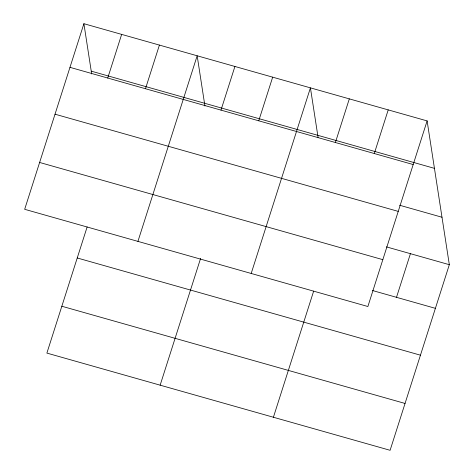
<?xml version="1.0" encoding="UTF-8"?>
<svg xmlns="http://www.w3.org/2000/svg" width="474" height="474" viewBox="0 0 474 474"><rect width="100%" height="100%" fill="white"/><g stroke="black" fill="none" stroke-linecap="round" stroke-linejoin="round"><path stroke-width="0.71" d="M83.904 23.7L24.672 209.307L367.877 306.512L427.115 120.906L83.904 23.7L91.666 73.944M107.728 78.032L121.658 34.395M87.133 226.975L46.885 353.094L390.096 450.3L449.328 264.693L427.115 120.906M145.482 88.727L159.412 45.083M137.928 241.385L197.166 55.778L204.928 106.022M220.991 110.11L234.92 66.473M160.147 385.172L200.615 258.366M258.745 120.805L272.668 77.161M251.19 273.462L310.423 87.856L318.078 137.401M335.391 142.514L349.32 98.87M273.403 417.25L313.652 291.131M374.288 153.529L388.218 109.891M396.501 297.317L410.431 253.679M91.239 71.147L434.445 168.353M69.98 67.344L413.186 164.549M399.564 205.224L441.999 217.246M55.025 114.193L398.237 211.392M386.387 246.865L449.328 264.693M39.62 162.458L382.832 259.663M372.457 290.509L435.399 308.337M77.244 257.98L420.45 355.186M61.839 306.245L405.045 403.451"/></g></svg>
